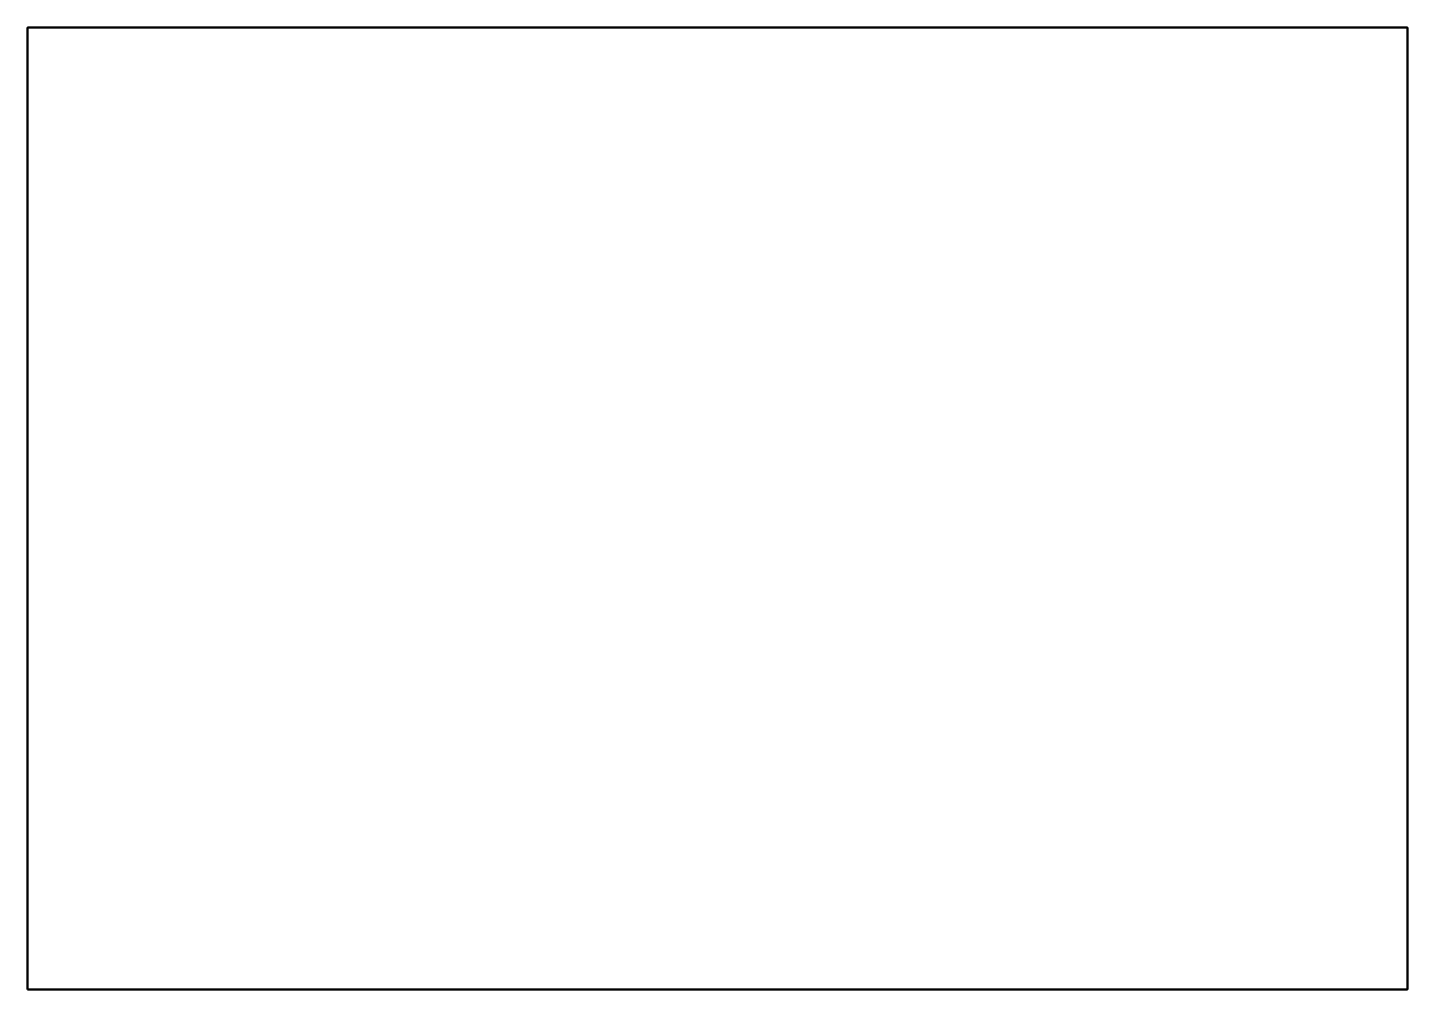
# Paper-space layout 'A4' of a CAD drawing. Header units: millimetres. Extents: x 5 to 292, y 5 to 205.
import ezdxf

# ---------------------------------------------------------------- set-up
doc = ezdxf.new("R2010")
doc.units = ezdxf.units.MM
doc.layers.add('Margen', color=250, linetype='Continuous', lineweight=50)

psp = doc.layouts.new('A4')

# ---------------------------------------------------------------- linework, layer by layer
at = {"layer": 'Margen'}
psp.add_lwpolyline([(5, 5), (292, 5), (292, 205), (5, 205)], close=True, dxfattribs=at)

doc.saveas('drawing.dxf')
